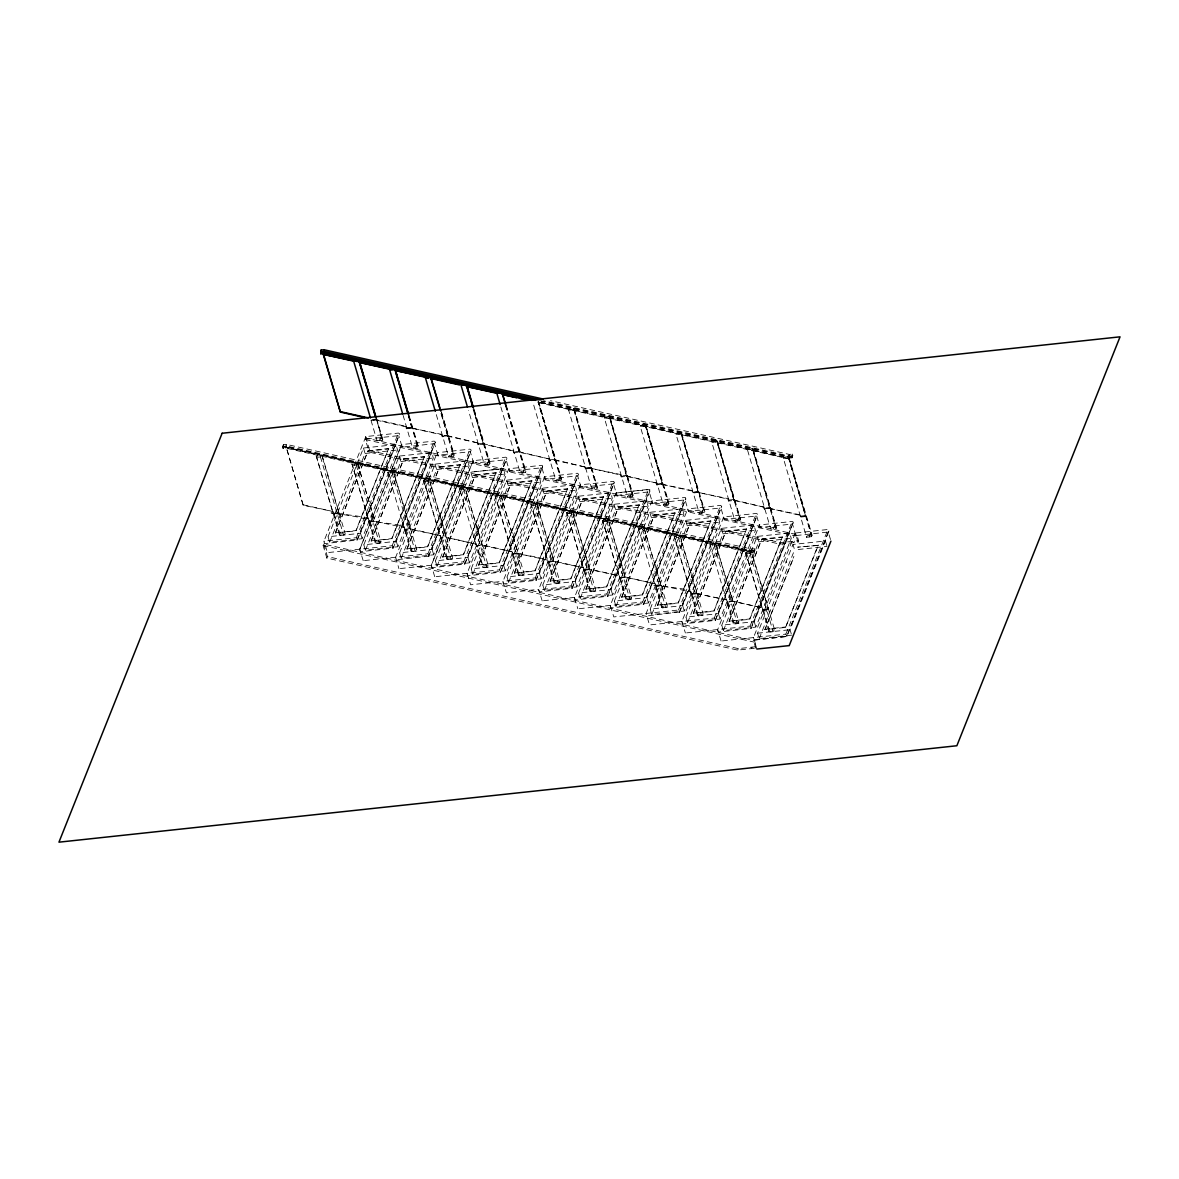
<?xml version="1.0" encoding="UTF-8"?>
<svg xmlns="http://www.w3.org/2000/svg" width="1179" height="1179" viewBox="0 0 1179 1179"><rect width="100%" height="100%" fill="white"/><g stroke="black" fill="none" stroke-linecap="round" stroke-linejoin="round"><path stroke-width="0.75" stroke-dasharray="5 3.75" d="M365.799 436.628L323.916 541.264L324.417 543.652L357.443 539.997L399.578 433.739L398.428 433.076L365.711 436.584L366.315 439.163M359.669 549.222L360.302 551.728L393.241 548.029L435.419 442.051L434.226 441.108L401.405 444.586M473.693 463.259L470.288 451.69L437.91 455.227L437.335 452.677L470.008 449.14L471.202 450.083L428.522 556.252M473.177 460.724L431.308 565.375L431.794 567.747L464.821 564.093L506.999 458.13L505.806 457.172L473 460.694L473.811 463.2L506.115 459.736M467.046 573.333L467.68 575.824L500.618 572.124L542.664 466.796L542.222 465.307L508.797 468.726L467.09 573.407L470.627 584.784L502.755 581.335M581.07 487.369L577.681 475.8L545.287 479.337L544.713 476.773L577.401 473.251L578.58 474.194L535.944 580.348M572.198 588.203L571.093 585.919L538.611 589.972L539.275 591.902L572.198 588.203L614.244 482.859L613.802 481.371L580.363 484.82L538.685 589.485L539.555 591.858M574.424 597.429L575.057 599.934L607.996 596.235L649.835 489.55L616.175 492.837L574.468 597.517L577.828 608.732M610.221 605.475L610.855 607.966L643.793 604.267L685.824 498.938L685.382 497.45L651.958 500.883L610.265 605.549L613.787 616.926L678.47 610.015L679.62 611.93L646.652 615.998L646.092 613.345M723.729 516.977L681.845 621.613L682.332 624L715.373 620.346L757.507 514.088L756.358 513.425L723.552 516.947L724.245 519.512M717.598 629.571L718.232 632.077L751.17 628.378L793.305 522.12L792.155 521.457L759.35 524.979L760.072 527.514M830.488 539.525L828.218 532.038L795.825 535.575L795.265 533.026L827.938 529.489L829.132 530.432L786.968 636.409L754.029 640.109L753.573 637.588M393.241 548.029L392.135 545.744L327.423 552.642L324.063 541.176M365.652 436.775L369.734 450.614L369.145 452.102L779.982 544.123L798.021 542.163L798.61 540.675L796.812 534.588L366.021 438.102L365.431 439.59L369.145 452.102M363.191 560.659L359.713 549.34L401.494 444.616L402.113 447.195M428.95 556.179L396.1 559.76L395.437 557.829L437.203 452.662M434.668 576.605L431.337 565.139L473.03 460.886M544.624 476.95L502.814 581.925L503.477 583.856L536.327 580.289M616.204 493.014L648.981 489.314M652.002 501.06L652.665 503.448M715.373 620.346L714.268 618.047L649.555 624.944L646.063 613.669L687.755 508.856M681.889 621.377L685.382 632.99M721.062 640.978L717.643 629.66L759.379 525.156M756.8 648.907L753.469 637.456M795.177 533.188L753.44 637.692M339.434 534.898L316.296 456.155L322.029 455.138L345.138 533.512A2.947 1.415 -16.5 0 1 343.811 535.104L343.148 535.31A4.908 2.358 -16.5 0 1 339.567 535.251A2.947 1.415 -16.5 0 1 339.758 534.087L345.138 533.512M338.83 513.307C319.421 512.732 350.414 513.852 368.6 519.954L368.762 519.526C367.981 514.899 310.342 512.497 339.125 512.865M375.231 542.929L352.079 464.187L357.65 463.583L374.76 521.339L404.559 527.558C403.778 522.931 346.14 520.528 374.922 520.912L357.65 463.583M374.76 521.324L369.189 521.929L352.079 464.187M410.719 528.958L440.356 535.605L410.557 529.371L393.447 471.615L387.876 472.219L387.935 472.956A4.908 2.358 -16.5 0 0 391.516 473.015L392.18 472.823A2.947 1.415 -16.5 0 0 393.447 471.615L416.718 549.576A2.947 1.415 -16.5 0 1 415.391 551.168L414.728 551.374A4.908 2.358 -16.5 0 1 411.147 551.315A2.947 1.415 -16.5 0 1 411.338 550.166L416.718 549.576M408.671 415.332L417.956 446.679A2.947 1.415 -16.5 0 1 418.191 448.167L412.886 448.919L403.144 415.48M405.149 529.548C418.457 526.114 403.557 533.881 404.559 527.558M446.812 559.008L423.674 480.251L429.407 479.234L452.515 557.623A2.947 1.415 -16.5 0 1 451.189 559.214L450.525 559.421A4.908 2.358 -16.5 0 1 446.944 559.362A2.947 1.415 -16.5 0 1 447.136 558.198L452.515 557.623M448.683 456.951L448.609 456.774A2.947 1.415 -16.5 0 1 449.361 455.551A4.908 2.358 -16.5 0 1 453.325 454.696L453.871 454.755A2.947 1.415 -16.5 0 1 453.989 456.199L448.683 456.951L435.832 413.018M459.456 488.283L459.53 489.034A4.908 2.358 -16.5 0 0 463.111 489.093L463.774 488.887A2.947 1.415 -16.5 0 0 465.027 487.693L482.299 545.007L476.567 546.024L477.038 545.405L482.933 566.229A2.947 1.415 -16.5 0 0 482.727 567.394A4.908 2.358 -16.5 0 0 486.323 567.453L486.986 567.246A2.947 1.415 -16.5 0 0 488.312 565.655L465.027 487.693L459.456 488.283L482.609 567.04M484.466 464.983L484.407 464.806A2.947 1.415 -16.5 0 1 485.158 463.598A4.908 2.358 -16.5 0 1 489.108 462.728L489.668 462.802A2.947 1.415 -16.5 0 1 489.786 464.231L484.466 464.983L468.52 410.557M518.406 575.072L495.254 496.33L500.987 495.313L524.095 573.687A2.947 1.415 -16.5 0 1 522.769 575.278L522.105 575.485A4.908 2.358 -16.5 0 1 518.524 575.426A2.947 1.415 -16.5 0 1 518.731 574.261L524.095 573.687M505.732 404.618L525.333 470.775A2.947 1.415 -16.5 0 1 525.569 472.263L520.263 473.015L500.161 404.589M517.92 553.467C497.582 553.349 526.35 553.069 547.572 560.128L517.935 553.482L500.824 495.725A2.947 1.415 -16.5 0 1 499.557 496.919L498.894 497.125A4.908 2.358 -16.5 0 1 495.313 497.066L495.195 496.713M554.189 583.119L531.051 504.361L536.784 503.345L553.879 561.086L548.147 562.103L531.051 504.361M556.061 481.061L555.987 480.885A2.947 1.415 -16.5 0 1 556.739 479.661A4.908 2.358 -16.5 0 1 560.703 478.792L561.248 478.866A2.947 1.415 -16.5 0 1 561.366 480.31L556.061 481.061L532.849 402.127M553.585 561.513L548.147 562.103L547.734 559.701M589.986 591.151L566.848 512.393L572.567 511.377L595.69 589.751A2.947 1.415 -16.5 0 1 594.363 591.357L593.7 591.549A4.908 2.358 -16.5 0 1 590.119 591.49A2.947 1.415 -16.5 0 1 590.311 590.34L595.69 589.751M591.843 489.093L568.646 410.159L569.324 409.334A4.908 2.358 -16.5 0 1 573.274 408.465L573.834 408.538A2.947 1.415 -16.5 0 1 574.202 409.57L596.942 488.548L591.784 488.917A2.947 1.415 -16.5 0 1 592.536 487.693A4.908 2.358 -16.5 0 1 596.486 486.824L597.046 486.898A2.947 1.415 -16.5 0 1 597.163 488.342L596.942 488.548M625.784 599.183L602.631 520.425L608.364 519.408L625.474 577.15L619.741 578.167L602.631 520.425M627.641 497.125L627.582 496.948A2.947 1.415 -16.5 0 1 628.333 495.725A4.908 2.358 -16.5 0 1 632.283 494.871L632.843 494.944A2.947 1.415 -16.5 0 1 632.946 496.374L627.641 497.125L604.429 418.206L605.122 417.381A4.908 2.358 -16.5 0 1 609.071 416.511L609.631 416.585A2.947 1.415 -16.5 0 1 610 417.602L604.429 418.206M619.903 577.754L625.474 577.15L655.111 583.811L625.312 577.003L619.741 578.167L619.314 575.779L589.677 569.133L583.944 570.135L589.515 569.531L619.314 575.779M661.257 585.182C632.475 584.828 689.759 587.113 690.909 591.843L661.095 585.624L643.999 527.868L638.428 528.457L638.487 529.209A4.908 2.358 -16.5 0 0 642.069 529.268L642.732 529.062A2.947 1.415 -16.5 0 0 643.999 527.868L667.27 605.829A2.947 1.415 -16.5 0 1 665.943 607.421L665.28 607.627A4.908 2.358 -16.5 0 1 661.699 607.568A2.947 1.415 -16.5 0 1 661.891 606.404L667.27 605.829M663.438 505.157L663.364 504.98A2.947 1.415 -16.5 0 1 664.116 503.772A4.908 2.358 -16.5 0 1 668.08 502.902L668.626 502.976A2.947 1.415 -16.5 0 1 668.744 504.406L663.438 505.157L640.226 426.238L640.904 425.413A4.908 2.358 -16.5 0 1 644.869 424.543L645.414 424.617A2.947 1.415 -16.5 0 1 645.797 425.634L662.421 483.994M661.095 585.609L655.524 586.199L660.977 585.609M697.364 615.246L674.226 536.504L679.959 535.487L703.067 613.861A2.947 1.415 -16.5 0 1 701.741 615.453L701.078 615.659A4.908 2.358 -16.5 0 1 697.496 615.6A2.947 1.415 -16.5 0 1 697.688 614.436L703.067 613.861M699.221 513.204L699.162 513.027A2.947 1.415 -16.5 0 1 699.913 511.804A4.908 2.358 -16.5 0 1 703.863 510.934L704.423 511.008A2.947 1.415 -16.5 0 1 704.541 512.452L699.221 513.204L676.024 434.27L676.702 433.445A4.908 2.358 -16.5 0 1 680.651 432.575L681.211 432.649A2.947 1.415 -16.5 0 1 681.58 433.666L676.024 434.27M696.892 593.641L691.321 594.231L696.892 593.641L679.782 535.9A2.947 1.415 -16.5 0 1 678.529 537.093L677.866 537.3A4.908 2.358 -16.5 0 1 674.285 537.241L674.152 536.887M738.85 621.893L733.485 622.483A2.947 1.415 -16.5 0 0 733.279 623.632A4.908 2.358 -16.5 0 0 736.875 623.691L737.538 623.485A2.947 1.415 -16.5 0 0 738.85 621.893L715.579 543.932L710.009 544.536L710.067 545.273A4.908 2.358 -16.5 0 0 713.663 545.332L714.327 545.125A2.947 1.415 -16.5 0 0 715.579 543.932L732.852 601.261L727.119 602.277L732.69 601.098L762.489 607.907L732.852 601.275L727.119 602.277M735.018 521.236L734.959 521.059A2.947 1.415 -16.5 0 1 735.711 519.836A4.908 2.358 -16.5 0 1 739.66 518.966L740.22 519.04A2.947 1.415 -16.5 0 1 740.324 520.484L735.018 521.236L711.807 442.302L712.499 441.477A4.908 2.358 -16.5 0 1 716.449 440.607L717.009 440.681A2.947 1.415 -16.5 0 1 717.377 441.712L734.001 500.058M768.944 631.325L745.732 552.966L754.648 551.625M752.659 448.668L775.87 527.028A2.947 1.415 -16.5 0 1 776.121 528.516L770.815 529.268L747.604 450.334L748.297 449.508A4.908 2.358 -16.5 0 1 752.246 448.654L752.791 448.713A2.947 1.415 -16.5 0 1 753.175 449.744L747.604 450.334M806.598 537.3L806.539 537.123A2.947 1.415 -16.5 0 1 807.291 535.914A4.908 2.358 -16.5 0 1 811.24 535.045L811.8 535.119A2.947 1.415 -16.5 0 1 811.918 536.548L806.598 537.3L783.401 458.38L784.079 457.555A4.908 2.358 -16.5 0 1 788.044 456.686L788.589 456.759A2.947 1.415 -16.5 0 1 788.957 457.776L805.596 516.137M357.443 539.997L356.338 537.698L323.871 541.19M429.038 556.061L427.918 553.776L363.25 560.673M464.821 564.093L463.715 561.808L398.974 568.691M500.618 572.124L499.513 569.84L434.874 576.752M536.416 580.171L535.31 577.872L502.843 581.365L506.41 592.816L538.552 589.367M607.996 596.235L606.89 593.951L542.252 600.848M643.793 604.267L642.688 601.983L577.887 608.836M751.17 628.378L750.065 626.093L685.426 632.99M786.968 636.409L785.848 634.125L721.165 641.022M679.59 612.314L721.754 506.336L720.561 505.393L687.843 508.901M282.533 446.782L283.373 444.689L286.335 444.365L751.554 549.046L754.663 548.721L754.324 552.45L751.038 552.804L285.819 448.138L283.034 448.447L282.533 446.782L285.495 446.458L750.728 551.138L753.838 550.814L754.663 548.721M283.034 448.447L283.373 444.689M303.342 504.848L332.979 511.494L303.18 505.275L286.232 447.092L751.539 551.551L774.647 629.94A2.947 1.415 -16.5 0 1 773.321 631.531L772.658 631.723A4.908 2.358 -16.5 0 1 769.076 631.664A2.947 1.415 -16.5 0 1 769.268 630.514L774.647 629.94M303.18 505.275L286.232 447.092M754.309 648.317L737.686 650.101L326.834 558.094L323.134 545.582L323.724 544.094L754.516 640.58L756.314 646.667L738.275 648.627L327.438 556.606L323.724 544.094M328.057 536.769L363.471 448.035L395.938 444.557L397.544 449.98L362.13 538.715L329.663 542.207L328.057 536.769L360.523 533.291L395.938 444.557M376.307 419.695L370.574 420.711L376.307 419.68L405.959 426.341L406.372 428.743L411.943 428.139L441.58 434.8L442.169 436.775L447.74 436.171L477.377 442.832L477.967 444.807L483.523 444.203L513.16 450.864L513.749 452.854L519.32 452.25L548.957 458.911L549.547 460.886L555.117 460.282L584.755 466.943L585.344 468.918L590.9 468.314L620.537 474.975L621.127 476.95L626.697 476.345L656.335 483.007L656.924 484.982L662.495 484.392L692.132 491.039L692.721 493.028L698.277 492.424L727.929 499.085L728.504 501.06L734.075 500.456L763.712 507.117L764.301 509.092L769.872 508.488L799.509 515.149L800.099 517.124L805.655 516.535L788.722 458.366L539.967 402.525M329.663 542.207L365.077 453.473L363.471 448.035M335.308 532.79L368.054 450.746L388.672 448.536L356.043 530.992L335.308 532.79L355.925 530.579L388.672 448.536M335.44 533.203L368.054 450.746M326.834 558.094L327.438 556.606M379.638 440.607L381.937 434.859M356.338 537.698L398.428 433.076M356.883 540.203L399.489 434.653M406.372 428.743L405.959 426.341M359.846 549.208L401.597 444.66M363.839 544.801L399.254 456.081L431.72 452.589L433.327 458.027L397.927 546.747L365.461 550.239L363.839 544.816L396.306 541.323L431.72 452.589M411.81 428.154L441.742 434.388L442.169 436.775M365.461 550.239L400.86 461.505L399.254 456.081M371.105 540.837L403.852 458.778L424.469 456.568L391.841 539.024L371.105 540.837L391.723 538.611L424.469 456.568M371.223 541.249L403.852 458.778M415.435 448.639L417.734 442.891M392.135 545.744L434.226 441.108M399.637 552.848L435.051 464.113L467.518 460.621L469.124 466.059L433.71 554.793L401.243 558.271L399.637 552.848L432.103 549.355L467.518 460.621M447.74 436.201L441.167 413.018M401.243 558.271L436.657 469.537L435.051 464.113M406.902 548.869L439.649 466.81L460.252 464.6L427.638 547.071L406.902 548.869L427.505 546.658L460.252 464.6M407.02 549.281L439.649 466.81M451.218 456.671L453.517 450.923M427.918 553.776L470.008 449.14M428.655 556.193L471.069 450.717M477.377 442.832L447.902 435.773M447.357 557.991L441.241 537.373C448.683 536.784 466.339 542.428 475.977 544.05L446.207 537.403M477.967 444.807L477.539 442.42M435.434 560.88L470.848 472.145L503.315 468.652L504.921 474.091L469.507 562.825L437.041 566.303L435.434 560.88L467.901 557.387L503.315 468.652L470.848 472.145L472.455 477.569L437.041 566.303M442.685 556.901L475.432 474.857L496.05 472.632L463.421 555.103L442.685 556.901L463.303 554.69L496.05 472.632M442.818 557.313L475.432 474.857M487.015 464.718L489.314 458.955M463.715 561.808L505.806 457.172M464.614 564.284L506.145 459.81L509.52 471.276L541.913 467.768L545.287 479.337M513.16 450.864L483.699 443.805L478.129 444.395M513.749 452.854L513.337 450.452M471.217 568.912L506.631 480.177L539.098 476.699L540.704 482.123L505.305 570.857L472.838 574.35L471.217 568.912L503.684 565.434L539.098 476.699M561.145 480.516L538.169 402.127L555.117 460.296M472.838 574.35L508.237 485.615L506.631 480.177M478.482 564.933L511.229 482.889L531.847 480.678L499.218 563.135L478.482 564.933L499.1 562.722L531.847 480.678M478.6 565.345L511.229 482.889M522.813 472.75L525.112 467.002M499.513 569.84L541.603 465.219M541.942 467.842L500.412 572.316M476.567 546.024L482.137 544.86L511.937 551.669L482.137 545.45M548.957 458.911L519.497 451.852L513.911 452.427M549.547 460.886L549.119 458.484M507.014 576.944L542.428 488.209L574.895 484.731L576.502 490.155L541.087 578.889L508.621 582.382L507.014 576.958L539.481 573.466L574.895 484.731M573.967 410.159L590.782 468.328M508.621 582.382L544.035 493.647L542.428 488.209M514.28 572.965L547.027 490.921L567.63 488.71L535.015 571.167L514.28 572.965L534.883 570.754L567.63 488.71M514.398 573.377L547.027 490.921M558.61 480.781L560.895 475.034M535.31 577.872L577.401 473.251M536.032 580.304L578.447 474.828M584.755 466.943L555.28 459.884L549.709 460.458M585.344 468.918L584.917 466.516M542.812 584.99L578.226 496.256L610.693 492.763L612.299 498.201L576.885 586.921L544.418 590.414L542.812 584.99L575.278 581.498L610.693 492.763M566.775 512.791L566.907 513.145A4.908 2.358 -16.5 0 0 570.489 513.189L571.152 512.998A2.947 1.415 -16.5 0 0 572.404 511.789L572.567 511.377M590.915 468.328L620.714 474.562L621.127 476.95M544.418 590.414L579.832 501.679L578.226 496.256M550.077 581.011L582.809 498.953L603.427 496.742L570.798 579.198L550.077 581.011L570.68 578.786L603.427 496.742M550.195 581.424L582.809 498.953M594.393 488.813L596.692 483.066M571.093 585.919L613.183 481.283M548.323 561.676L553.879 561.086L583.531 567.733L553.717 561.513M589.382 569.545L583.944 570.135L566.848 512.393M578.609 593.022L614.008 504.288L646.475 500.795L648.082 506.233L612.682 594.968L580.215 598.446L578.594 593.022L611.061 589.529L646.475 500.795M589.677 569.118L572.404 511.789M580.215 598.446L615.63 509.711L614.008 504.288M585.86 589.043L618.607 506.985L639.224 504.774L606.596 587.245L585.86 589.043L606.478 586.833L639.224 504.774M585.978 589.456L618.607 506.985M630.19 496.86L632.489 491.098M606.89 593.951L648.627 489.373M656.335 483.007L626.874 475.948L621.304 476.537M656.924 484.982L656.497 482.594M614.392 601.054L649.806 512.32L682.273 508.827L683.879 514.265L648.465 603L615.998 606.478L614.392 601.054L646.858 597.561L682.273 508.827M662.495 484.407L692.294 490.626L692.721 493.028M615.998 606.478L651.412 517.758L649.806 512.32M621.657 597.075L654.404 515.031L675.007 512.806L642.393 595.277L621.657 597.075L642.26 594.864L675.007 512.806M621.775 597.488L654.404 515.031M665.988 504.892L668.272 499.13M642.688 601.983L684.778 497.346M643.572 604.459L685.087 499.911L688.477 511.45L720.87 507.943M650.189 609.086L685.603 520.352L718.07 516.874L719.676 522.297L684.262 611.031L651.795 614.524L650.189 609.086L682.656 605.608L718.07 516.874M728.504 501.06L728.091 498.658L698.292 492.439L681.344 434.27L704.32 512.644M651.795 614.524L687.21 525.79L685.603 520.352M657.455 605.107L690.187 523.063L710.804 520.853L678.176 603.309L657.455 605.107L678.058 602.896L710.804 520.853M657.573 605.52L690.187 523.063M701.77 512.924L704.069 507.176M678.47 610.015L720.561 505.393M690.909 591.843L691.321 594.245L674.226 536.504M685.986 617.118L721.386 528.384L753.853 524.906L755.474 530.329L720.06 619.063L687.593 622.556L685.986 617.133L718.453 613.64L753.853 524.906M696.76 593.656L726.691 599.875L727.281 601.85M687.593 622.556L723.007 533.822L721.386 528.384M693.237 613.139L725.984 531.095L746.602 528.885L713.973 611.341L693.237 613.139L713.855 610.928L746.602 528.885M693.37 613.552L725.984 531.095M737.568 520.956L739.867 515.208M714.268 618.047L756.358 513.425M715.167 620.522L757.419 515.002M726.691 599.875L696.892 593.656M763.712 507.117L734.252 500.058L728.681 500.633M764.301 509.092L763.889 506.69M721.769 625.165L757.183 536.43L789.65 532.937L791.256 538.376L755.842 627.11L723.375 630.588L721.769 625.165L754.236 621.672L789.65 532.937M751.539 551.551L751.038 552.804M811.697 536.754L788.722 458.366M769.74 508.503L752.924 450.334L775.915 528.723M769.872 508.503L799.671 514.737L800.099 517.124M540.925 402.407L788.81 458.174L792.082 457.82L792.435 454.077L789.326 454.416L550.431 400.668M792.082 457.82L792.435 454.077M723.375 630.588L758.79 541.854L757.183 536.43M729.035 621.186L761.781 539.127L782.384 536.917L749.77 619.373L729.035 621.186L749.652 618.96L782.384 536.917M729.153 621.598L761.781 539.127M773.365 528.988L775.649 523.24M737.686 650.101L738.275 648.627M779.982 544.123L780.572 542.635L798.61 540.675M750.065 626.093L792.155 521.457M756.697 516.019L760.101 527.499L792.465 524.021L750.655 628.569M762.489 607.907C761.811 614.583 776.548 606.065 762.901 610.309L745.806 552.568M755.724 648.155L753.926 642.054L754.516 640.58M751.465 648.612L752.055 647.138M791.64 635.142L759.173 638.62L757.566 633.197L792.981 544.462L825.447 540.969L826.803 545.582M798.021 542.163L796.223 536.077L796.812 534.588M793.762 542.635L794.351 541.146M759.173 638.62L794.587 549.886M818.3 545.361L797.564 547.159L818.3 545.361L785.553 627.42L764.95 629.63L793.894 556.385M764.95 629.63L794.012 556.797M809.148 537.034L811.447 531.272M785.553 627.42L818.182 544.949M785.848 634.125L827.938 529.489M828.277 532.127L786.614 636.527L754.265 640.064M791.242 633.786L790.033 629.704L825.447 540.969M286.335 444.365L285.819 448.138L286.644 446.045L751.878 550.711L755.149 550.372M750.728 551.138L751.554 549.046L751.45 551.757M540.616 400.742L788.486 456.509L789.326 454.416L788.81 458.174M435.287 442.685L434.535 443.672L402.172 447.15L398.767 435.67M506.867 458.749L506.189 459.707M542.664 466.796L541.972 467.739M614.244 482.859L613.566 483.803M650.042 490.891L607.436 596.441M685.824 498.938L685.146 499.881M721.622 506.97L720.944 507.913M793.202 523.034L792.524 523.977M828.999 531.066L828.321 532.024M687.799 509.004L688.433 511.509M408.715 414.875L411.869 427.741M437.881 455.256L434.565 443.717L392.725 548.22M404.986 529.961L405.458 529.342L411.559 549.959M474.076 409.953L483.464 443.82M423.6 480.649L423.733 481.003A4.908 2.358 -16.5 0 0 427.314 481.061L427.977 480.855A2.947 1.415 -16.5 0 0 429.23 479.661L446.34 537.388L440.769 537.992L423.674 480.251M509.475 471.335L508.96 468.726M538.42 401.538L555.044 459.884M616.853 495.431L649.216 491.864L652.68 503.359L685.058 499.896M571.992 588.38L613.522 483.906L616.897 495.327L616.249 492.837M795.81 535.605L792.494 524.066M382.188 440.327L382.409 440.135A2.947 1.415 -16.5 0 0 382.291 438.691L381.731 438.617A4.908 2.358 -16.5 0 0 377.781 439.487A2.947 1.415 -16.5 0 0 377.029 440.71L382.188 440.327L376.558 419.09L370.987 419.695M447.666 435.788L448.138 435.169L442.567 435.758M380.935 541.544L375.556 542.119A2.947 1.415 -16.5 0 0 375.349 543.283A4.908 2.358 -16.5 0 0 378.945 543.342L379.609 543.136A2.947 1.415 -16.5 0 0 380.935 541.544L374.76 520.75M519.246 451.852L519.718 451.233L514.162 451.837M626.624 475.962L627.095 475.343L621.539 475.933M559.892 581.719L554.513 582.293A2.947 1.415 -16.5 0 0 554.322 583.458A4.908 2.358 -16.5 0 0 557.903 583.517L558.566 583.31A2.947 1.415 -16.5 0 0 559.892 581.719L536.607 503.757A2.947 1.415 -16.5 0 1 535.354 504.951L534.691 505.157A4.908 2.358 -16.5 0 1 531.11 505.098L530.977 504.759M698.219 492.026L698.69 491.407L693.119 492.011M631.472 597.797L626.108 598.372A2.947 1.415 -16.5 0 0 625.902 599.536A4.908 2.358 -16.5 0 0 629.483 599.595L630.146 599.389A2.947 1.415 -16.5 0 0 631.472 597.797L625.312 577.003M769.799 508.105L770.27 507.486L764.699 508.075M679.119 612.49L720.9 508.016L724.319 519.453L756.667 515.989M316.223 456.538L316.355 456.892A4.908 2.358 -16.5 0 0 319.936 456.951L320.6 456.745A2.947 1.415 -16.5 0 0 321.852 455.551L338.962 513.292M352.02 464.585L352.138 464.924A4.908 2.358 -16.5 0 0 355.734 464.983L356.397 464.777A2.947 1.415 -16.5 0 0 357.65 463.583M602.572 520.823L602.69 521.177A4.908 2.358 -16.5 0 0 606.286 521.236L606.949 521.03A2.947 1.415 -16.5 0 0 608.202 519.836L625.297 577.577M745.732 552.966L745.865 553.319A4.908 2.358 -16.5 0 0 749.446 553.378L750.109 553.172A2.947 1.415 -16.5 0 0 751.377 551.978L768.546 609.307L763.078 609.897M395.643 557.24L398.929 568.661M366.477 439.074L398.738 435.64M568.646 410.159L574.202 409.57M406.784 427.726L412.341 427.122M406.534 428.316L412.105 427.726M283.874 446.355L286.644 446.045M283.373 447.607L286.143 447.313L751.377 551.978L286.07 447.519M442.331 436.363L447.902 435.758M368.187 451.159L388.79 448.948M365.077 453.473L397.544 449.98M640.226 426.238L645.797 425.634M478.365 443.79L483.935 443.201M403.97 459.191L424.587 456.98M400.86 461.505L433.327 458.027M439.767 467.223L460.385 465.012M436.657 469.537L469.124 466.059M711.807 442.302L717.377 441.712M549.945 459.869L555.515 459.265M475.564 475.255L496.167 473.044M472.455 477.569L504.921 474.091M585.742 467.901L591.313 467.297M585.506 468.505L591.062 467.901M511.347 483.302L531.965 481.091M508.237 485.615L540.704 482.123M792.922 455.728L789.635 456.081L543.548 400.713M788.486 456.509L791.595 456.17M792.421 456.98L789.134 457.334L541.264 401.567M783.401 458.38L788.957 457.776M613.493 483.847L581.1 487.34L580.422 484.982M547.144 491.334L567.762 489.123M544.035 493.647L576.502 490.155M657.322 483.965L662.893 483.375M657.086 484.569L662.657 483.965M582.942 499.365L603.545 497.155M579.832 501.679L612.299 498.201M692.884 492.601L698.454 491.997M618.724 507.397L639.342 505.187M615.63 509.711L648.082 506.233M728.917 500.043L734.473 499.439M654.522 515.444L675.14 513.219M651.412 517.758L683.879 514.265M764.464 508.68L770.034 508.075M690.319 523.476L710.922 521.265M687.21 525.79L719.676 522.297M800.497 516.107L806.068 515.518M800.261 516.711L805.832 516.107M726.102 531.508L746.72 529.297M723.007 533.822L755.474 530.329M483.139 566.023L488.312 565.655M761.899 539.54L782.517 537.329M758.79 541.854L791.256 538.376M798.198 549.502L827.054 546.408M691.483 593.818L697.054 593.229M764.832 629.218L785.435 627.007M757.566 633.197L790.033 629.704M483.405 444.218L473.84 410.543M519.187 452.264L505.496 404.589M626.565 476.36L609.764 418.191L632.74 496.58M733.942 500.471L717.141 442.302L740.117 520.691M418.073 446.723L417.528 446.649A4.908 2.358 -16.5 0 0 413.578 447.519A2.947 1.415 -16.5 0 0 412.827 448.742L412.886 448.919M525.466 470.834L524.906 470.76A4.908 2.358 -16.5 0 0 520.956 471.629A2.947 1.415 -16.5 0 0 520.204 472.853L520.263 473.015M776.003 527.072L775.458 526.998A4.908 2.358 -16.5 0 0 771.493 527.868A2.947 1.415 -16.5 0 0 770.742 529.091L770.815 529.268M542.178 600.848L539.407 591.799M376.16 420.122L405.782 426.769M365.431 439.59L796.223 536.077M369.734 450.614L780.572 542.635M323.134 545.582L753.926 642.054M538.007 402.54L788.559 458.793M786.128 561.631L786.776 562.722M750.33 553.599L750.994 554.69M714.533 545.568L715.196 546.658M678.75 537.521L679.399 538.626M642.953 529.489L643.616 530.579M607.156 521.457L607.819 522.548M571.373 513.425L572.021 514.516M535.575 505.393L536.239 506.484M499.778 497.346L500.441 498.452M463.995 489.314L464.644 490.405M428.198 481.283L428.861 482.373M392.401 473.251L393.064 474.341M356.618 465.204L357.266 466.309M370.987 420.255L377.088 440.887M789.031 457.378L812.243 535.738M788.456 456.7L811.668 535.06M792.981 544.462L794.189 548.53M753.234 449.346L776.445 527.706M753.838 550.814L754.324 552.45M717.436 441.314L740.648 519.674M716.876 440.637L740.088 518.996M749.932 553.26L773.144 631.605M763.373 609.69L769.489 630.308M754.236 621.672L755.842 627.11M681.654 433.282L704.865 511.627M681.079 432.605L704.29 510.949M714.135 545.214L737.347 623.573M727.59 601.644L733.692 622.276M710.009 544.536L733.161 623.293M718.453 613.64L720.06 619.063M645.856 425.236L669.068 503.595M645.281 424.558L668.493 502.917M668.537 504.612L645.547 426.223L662.495 484.392M678.338 537.182L701.549 615.541M691.793 593.612L697.909 614.23M682.656 605.608L684.262 611.031M610.059 417.204L633.27 495.563M609.499 416.526L632.71 494.885M642.555 529.15L665.767 607.509M655.996 585.58L662.112 606.198M655.111 583.811L655.701 585.786M638.428 528.457L661.566 607.214M646.858 597.561L648.465 603M574.276 409.172L597.488 487.531M573.701 408.494L596.913 486.853M606.758 521.118L629.969 599.477M620.213 577.548L626.314 598.166M611.061 589.529L612.682 594.968M538.479 401.14L561.69 479.499M537.904 400.462L561.116 478.821M570.96 513.071L594.172 591.431M584.416 569.516L590.517 590.134M583.531 567.733L584.106 569.722M575.278 581.498L576.885 586.921M506.292 405.296L525.893 471.453M505.319 405.001L525.362 472.47M535.178 505.039L558.374 583.399M548.618 561.469L554.734 582.102M539.481 573.466L541.087 578.889M474.12 409.437L490.11 463.421M474.061 410.513L489.536 462.743M499.38 497.007L522.592 575.367M473.162 409.216L489.565 464.438M518.937 574.055L495.254 496.33M511.937 551.669L512.526 553.644M503.684 565.434L505.305 570.857M441.418 411.854L454.313 455.389M441.403 412.414L453.738 454.711M463.583 488.976L486.794 567.335M440.99 413.431L453.768 456.406M476.139 543.637L476.729 545.612M467.901 557.387L469.507 562.825M409.231 416.01L418.516 447.357M408.479 415.48L417.985 448.374M427.785 480.944L450.997 559.303M408.317 415.892L411.943 428.139M440.356 535.605L440.946 537.58M432.103 549.355L433.71 554.793M376.543 418.427L382.733 439.325M375.968 417.749L382.158 438.647M392.003 472.897L415.214 551.256M387.876 472.219L411.014 550.976M396.306 541.323L397.927 546.747M356.205 464.865L379.417 543.224M369.661 521.295L375.762 541.927M368.762 519.526L369.351 521.501M360.523 533.291L362.13 538.715M320.408 456.833L343.62 535.192M333.863 513.263L339.979 533.881M332.979 511.494L333.554 513.469M316.296 456.155L333.392 513.897"/><path stroke-width="1.5" d="M324.107 349.736L321.145 350.045L320.806 353.803L323.577 353.508L427.756 376.941M320.806 353.803L321.145 350.045M357.414 361.555L323.252 354.334L340.348 412.075L364.768 417.558M359.05 362.366L393.211 369.587M340.363 412.09L323.414 353.921M498.805 393.285L466.427 386.476L496.845 393.3M789.267 645.488L830.915 541.117M323.577 353.508L324.417 351.416L539.967 399.902M402.628 413.726L389.674 369.985L390.367 369.16A4.908 2.358 -16.5 0 1 394.317 368.29L394.877 368.364A2.947 1.415 -16.5 0 1 395.245 369.395L408.715 414.875M435.316 411.265L425.472 378.017L426.15 377.206A4.908 2.358 -16.5 0 1 430.114 376.337L430.659 376.41A2.947 1.415 -16.5 0 1 431.028 377.427M321.631 351.71L324.417 351.416M321.13 352.963L323.916 352.668L535.87 400.359M389.674 369.985L395.245 369.395M425.472 378.017L428.257 377.722M756.903 649.039L789.105 645.62M376.027 417.337L359.448 361.349A2.947 1.415 -16.5 0 0 359.079 360.332L358.519 360.258A4.908 2.358 -16.5 0 0 354.57 361.128L353.877 361.953L370.471 417.941M473.56 408.199L466.825 385.459A2.947 1.415 -16.5 0 0 466.457 384.442L465.897 384.369A4.908 2.358 -16.5 0 0 461.947 385.238L461.269 386.064L467.473 407.05M502.622 393.491A2.947 1.415 -16.5 0 0 502.254 392.474L501.694 392.401A4.908 2.358 -16.5 0 0 497.744 393.27L497.052 394.095L500.161 404.589M340.525 411.677L368.423 417.926M324.107 349.75L543.239 399.047M431.352 377.752L531.95 400.388M429.009 377.619L394.832 370.398L428.847 378.032M463.008 385.253L430.792 378.017L439.605 407.772M529.224 400.123L502.21 394.508L516.535 397.721M325.036 354.732L353.671 361.157M360.833 362.764L391.251 369.602M430.63 378.444L459.265 384.87M520.116 398.531L527.264 400.138M502.121 392.43L505.732 404.618M502.902 395.835L505.496 404.589M466.324 384.383L473.03 407.02M466.589 386.049L470.215 398.31M471.261 401.803L472.808 407.05M430.527 376.352L440.843 411.176M394.744 368.32L408.155 413.593M395.525 371.739L407.963 413.726M358.947 360.288L375.968 417.749M359.212 361.953L366.463 386.447M367.509 389.94L375.276 416.187M222.138 433.253L58.95 842.174L956.862 745.747L1120.05 336.826L222.138 433.253"/></g></svg>
